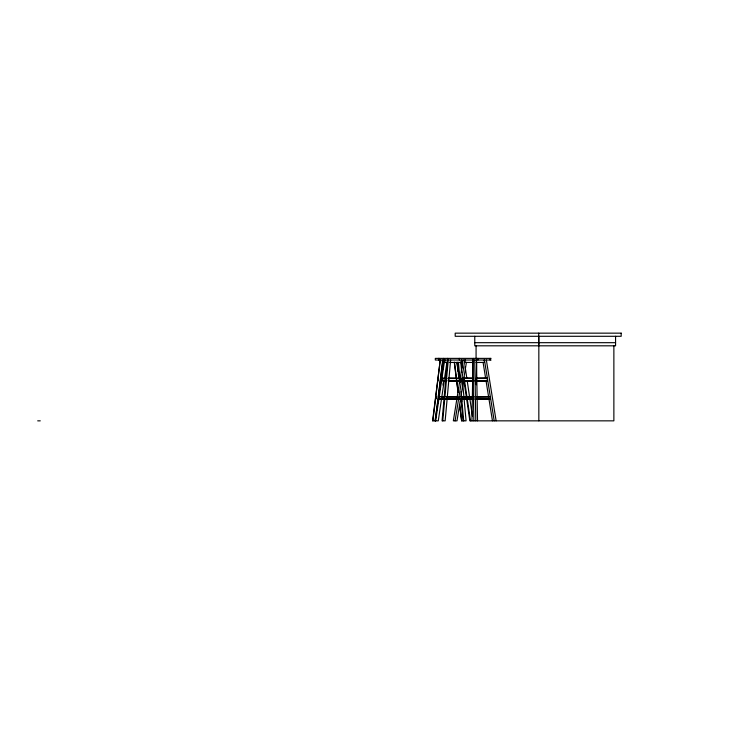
<?xml version="1.0" encoding="UTF-8"?>
<svg xmlns="http://www.w3.org/2000/svg" width="754" height="754" viewBox="0 0 754 754"><rect width="100%" height="100%" fill="white"/><g stroke="black" fill="none" stroke-linecap="round" stroke-linejoin="round"><path stroke-width="1.13" d="M471.947 420.845L472.324 398.847M472.362 396.538L472.956 362.372M476.226 384.757L476.613 362.372M442.768 420.845L448.253 360.016M441.373 399.168L457.819 399.196L446.538 399.196L447.207 396.595L457.584 396.585L446.264 396.576M460.666 380.902L448.187 380.911L448.847 378.301L460.59 378.301M450.279 362.457L450.43 360.827M450.638 360.016L445.152 420.845L442.07 420.845L447.622 358.376M432.853 420.845L440.251 360.016L432.608 420.845L438.281 420.845L441.495 399.036L444.935 399.026M436.208 396.585L435.906 399.017L436.18 396.595M438.432 378.301L438.178 380.742L438.479 378.31M440.656 360.016L440.364 362.457L440.675 360.827M435.312 420.845L442.711 360.016M437.499 403.475L437.914 400.186M438.347 396.745L442.673 362.297M435.02 420.845L444.002 360.016M435.661 420.845L444.643 360.016M443.993 399.224L439.394 399.036L439.752 396.595L444.643 396.585M445.661 380.94L442.089 380.742L442.457 378.31L446.302 378.301M445.152 360.016L444.794 362.457L447.735 362.457M442.918 385.124L443.248 382.844M444.436 378.461L443.672 380.732L446.208 380.732M441.835 396.745L444.21 380.676M444.549 378.376L446.924 362.316M463.116 360.016L453.352 420.845L457.009 420.845L460.506 399.036M455.096 420.845L464.86 360.016M458.969 399.026L459.356 396.595L473.738 396.585L473.776 399.017L458.969 399.026L473.804 399.186M462.296 378.301L461.91 380.742L473.465 380.732L473.418 378.301L462.296 378.301L473.144 378.508M465.237 360.016L464.841 362.457L473.446 362.457M461.919 380.676L463.05 380.911L463.437 378.47L473.474 378.47M460.882 396.745L463.456 380.676M463.823 378.376L466.406 362.316M464.106 378.301L464.464 380.732M466.764 399.177L460.44 399.026M447.207 396.595L446.754 396.764L457.461 396.745M476.405 380.94L487.48 380.732L487.093 378.301L476.33 378.508M476.679 396.802L490.025 396.585L490.42 399.017L476.745 399.234M445.944 378.508L442.457 378.31M444.266 396.793L439.752 396.595M442.089 380.742L446.076 380.732M439.394 399.036L444.426 399.017M474.775 342.684L615.566 342.684M491.099 358.376L435.312 358.376L435.312 360.016L491.099 360.016M449.818 362.457L461.768 362.457L461.41 360.016M476.028 362.457L484.539 362.457L484.153 360.016M444.031 378.301L446.377 378.301M448.385 378.301L459.723 378.47L447.961 378.461M476.047 378.301L486.066 378.301M487.093 378.301L476.415 378.31L476.462 380.742M448.385 378.47L460.176 378.47M448.196 380.732L459.94 380.742M476.01 380.732L487.48 380.732M443.691 380.911L446.038 380.902M463.05 380.911L473.474 380.902M441.646 396.595L445.03 396.585M444.794 396.576L441.326 396.576L445.03 396.755M459.356 396.595L473.795 396.745M490.025 396.585L476.735 396.595L489.007 396.585M446.981 399.026L457.716 399.017M490.42 399.017L476.782 399.036L489.365 399.196M441.439 399.196L444.935 399.186M37.7 420.845L40.264 420.845M459.582 404.634L461.618 420.845L466.066 420.845L464.087 398.847M463.456 378.301L473.05 378.31M444.031 378.461L446.293 378.461M476 378.461L486.038 378.47M476 380.893L486.424 380.902M443.852 380.893L446.34 380.893M448.545 380.902L459.949 380.902L459.506 380.732M463.126 380.93L474.172 380.949L473.012 380.742M460.553 396.585L473.908 396.802L460.59 396.783M441.74 396.745L444.049 396.736M446.255 396.745L457.555 396.755M476.782 396.736L488.969 396.764M440.967 399.007L457.801 399.026M460.194 399.017L473.861 399.234L460.194 399.215M466.424 396.595L461.91 396.783L466.82 396.802M466.735 399.026L462.127 399.215L467.178 399.234M486.358 360.016L496.123 420.845M484.445 360.016L494.209 420.845M483.069 362.316L485.651 378.376M486.019 380.676L488.592 396.745M488.96 399.036L492.466 420.845M465.152 366.906L466.849 378.376M467.188 380.676L469.553 396.745M469.893 399.036L472.438 416.255M461.514 360.016L462.522 366.868M464.04 377.132L466.905 396.538M467.244 398.847L470.496 420.845M461.043 361.166L462.061 368.056M463.927 380.676L466.302 396.745M466.641 399.036L469.855 420.845L613.869 420.845L613.869 345.813M458.998 378.376L456.971 362.297L458.083 371.496M459.28 380.676L459.572 382.975M461.589 399.036L461.882 401.335M454.257 362.297L458.008 392.155M458.366 373.786L458.781 377.236M454.502 362.297L458.112 391.967M459.648 404.634L461.618 420.845M460.788 362.297L461.712 372.57M462.541 381.703L463.88 396.538M458.413 362.354L460.204 382.24M461.052 391.599L463.691 420.845M457.706 362.297L459.554 382.844M461.005 398.847L462.984 420.845M476.481 360.016L477.527 420.845M474.737 360.016L475.783 420.845M473.107 360.016L473.135 361.637M472.815 360.016L473.861 420.845M615.566 336.293L615.566 345.813L474.775 345.813L474.775 336.293M538.837 336.293L538.837 420.845M538.705 333.155L538.705 345.813M490.138 358.376L490.138 360.016M477.932 358.376L477.932 360.016M476.076 345.813L476.076 358.706M473.286 358.376L473.286 360.016M459.337 358.376L459.337 360.016M443.597 358.376L443.597 360.016M439.13 358.376L439.13 360.016M438.602 358.376L438.602 360.016M621.173 333.155L455.199 333.155L455.199 336.293L621.173 336.293L621.173 333.155"/></g></svg>
